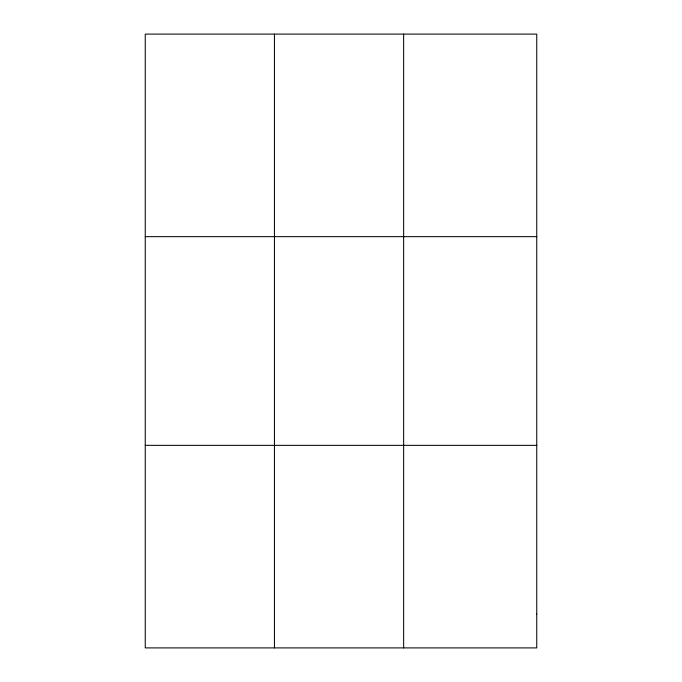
<?xml version="1.0" encoding="UTF-8"?>
<svg xmlns="http://www.w3.org/2000/svg" width="682" height="682" viewBox="0 0 682 682"><rect width="100%" height="100%" fill="white"/><g stroke="black" fill="none" stroke-linecap="round" stroke-linejoin="round"><path stroke-width="1.02" d="M274.445 647.9L274.445 34.1M403.642 647.9L403.642 34.1M145.249 236.654L536.751 236.654M145.249 445.346L536.751 445.346M536.751 614.141L536.751 647.9L145.249 647.9L145.249 34.1L536.751 34.1L536.751 614.141"/></g></svg>
